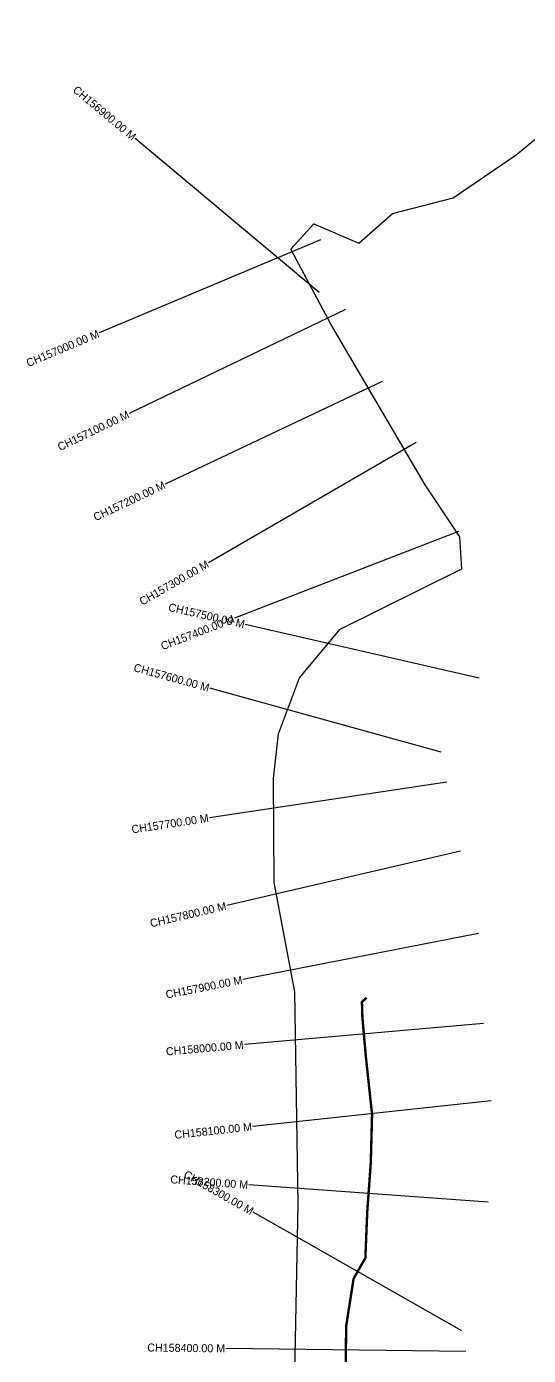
# Model space of a CAD drawing. Header units: metres. Extents: x 267218 to 277461, y 2088854 to 2108025.
# Drawn here: x 272062 to 272689, y 2106087 to 2107748 of the extents above; entities that cross this region are included whole.
import ezdxf
from ezdxf.enums import TextEntityAlignment as Align

# ---------------------------------------------------------------- set-up
doc = ezdxf.new("R2010")
doc.units = ezdxf.units.M
for name, color, linetype in [('ARTIFICIALLY PROTECTED', 4, 'Continuous'), ('CS', 134, 'Continuous'), ('CSMark', 6, 'Continuous'), ('VILLAGE BOUNDRY', 3, 'Continuous')]:
    doc.layers.add(name, color=color, linetype=linetype)

msp = doc.modelspace()

# ---------------------------------------------------------------- linework, layer by layer
at = {"layer": 'ARTIFICIALLY PROTECTED', "const_width": 3, "flags": 128}
msp.add_lwpolyline([(272486.9, 2106534.4), (272481.2, 2106529.1), (272481.8, 2106509.8), (272486, 2106462), (272493.9, 2106388.6), (272492.3, 2106328.5), (272487.9, 2106267.7), (272485.5, 2106209.3), (272470.8, 2106183.4), (272461.5, 2106124), (272460.9, 2106069.5)], dxfattribs=at)
at = {"layer": 'CS'}
for p, q in [((272427.8, 2107415.5), (272197.5, 2107607.8)), ((272429.5, 2107481.2), (272152.9, 2107365)), ((272460.7, 2107394.3), (272190.2, 2107264.4)), ((272506.4, 2107304.4), (272235.2, 2107176.2)), ((272549.1, 2107228), (272289.4, 2107077.8)), ((272601.9, 2107116.8), (272322.1, 2107008.6)), ((272627.8, 2106933.5), (272335.4, 2107000.8)), ((272580.3, 2106841.1), (272291.2, 2106921.2)), ((272587.2, 2106803.9), (272290.5, 2106759.2)), ((272604.4, 2106717.6), (272312.2, 2106649.5)), ((272626.9, 2106614.7), (272332.5, 2106557.1)), ((272633.1, 2106502.2), (272334.2, 2106475.8)), ((272643, 2106405.5), (272344.7, 2106373.5)), ((272639.1, 2106278.8), (272339.9, 2106300.5)), ((272606.3, 2106118.2), (272345.4, 2106266.4)), ((272611.2, 2106092.5), (272311.2, 2106096.2))]:
    msp.add_line(p, q, dxfattribs=at)
at = {"layer": 'VILLAGE BOUNDRY', "color": 3}
msp.add_polyline3d([(272396.8, 2106043.9, 0), (272401.7, 2106277.1, 0), (272397.3, 2106541.6, 0), (272371.6, 2106678.2, 0), (272370.5, 2106808.2, 0), (272376.8, 2106864.3, 0), (272403.1, 2106934.1, 0), (272454.2, 2106995, 0), (272606.1, 2107070.2, 0), (272603.5, 2107110.5, 0), (272560.4, 2107175.2, 0), (272442.2, 2107376.1, 0), (272392.2, 2107469.9, 0), (272421.1, 2107501.4, 0), (272477.3, 2107477.2, 0), (272519.6, 2107514.3, 0), (272595.2, 2107533.9, 0), (272674.2, 2107587.4, 0), (272869.6, 2107747.8, 0)], dxfattribs=at)

# ---------------------------------------------------------------- texts
at = {"layer": 'CSMark'}
for s, rotation, p in [('CH156900.00 M', 320.124, (272196.8, 2107608.5)), ('CH157000.00 M', 22.8052, (272152, 2107364.6)), ('CH157100.00 M', 25.6403, (272189.3, 2107264)), ('CH157200.00 M', 25.2839, (272234.3, 2107175.8)), ('CH157300.00 M', 30.0488, (272288.5, 2107077.3)), ('CH157500.00 M', 347.0492, (272334.5, 2107001)), ('CH157400.00 M', 21.1372, (272321.2, 2107008.3)), ('CH157600.00 M', 344.5126, (272290.2, 2106921.5)), ('CH157700.00 M', 8.5677, (272289.5, 2106759.1)), ('CH157800.00 M', 13.1118, (272311.3, 2106649.3)), ('CH157900.00 M', 11.0662, (272331.5, 2106556.9)), ('CH158000.00 M', 5.04, (272333.2, 2106475.7)), ('CH158100.00 M', 6.1123, (272343.7, 2106373.4)), ('CH158200.00 M', 355.8524, (272338.9, 2106300.6)), ('CH158300.00 M', 330.4077, (272344.5, 2106266.9)), ('CH158400.00 M', 359.2946, (272310.2, 2106096.2))]:
    msp.add_text(s, height=10, rotation=rotation, dxfattribs=at).set_placement(p, align=Align.MIDDLE_RIGHT)

doc.saveas('drawing.dxf')
